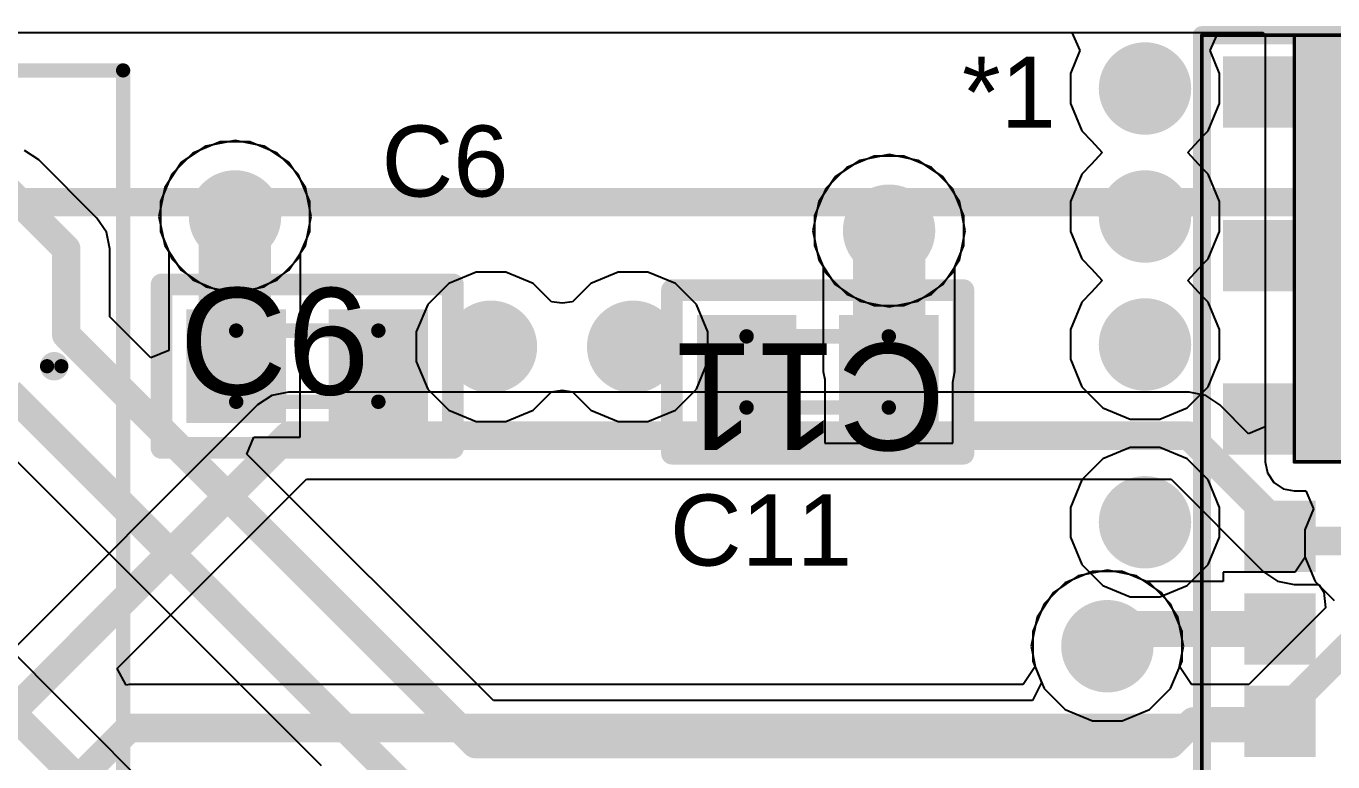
# Model space of a CAD drawing. Header units: inches. Extents: x 0.3 to 52.1, y -1.7 to 36.7.
# Drawn here: x 8.23 to 17.42, y 29.57 to 34.74 of the extents above; entities that cross this region are included whole.
import ezdxf

# ---------------------------------------------------------------- set-up
doc = ezdxf.new("R2010")
doc.units = ezdxf.units.IN
for name, color, linetype in [('Bottom Layer', 5, 'Continuous'), ('Internal1', 16, 'Continuous'), ('Internal2', 76, 'Continuous'), ('Keep-Out Layer', 6, 'Continuous'), ('Top Assembly', 216, 'Continuous'), ('Top Component Outline', 6, 'Continuous'), ('Top Layer', 1, 'Continuous'), ('Top Overlay', 2, 'Continuous'), ('Top Paste', 8, 'Continuous'), ('Top Solder', 216, 'Continuous'), ('Via Holes', 16, 'Continuous'), ('wyswietlacz', 56, 'Continuous')]:
    doc.layers.add(name, color=color, linetype=linetype)
doc.styles.add('Arial', font='', dxfattribs={"height": 0.2})
doc.styles.get('Arial').set_extended_font_data('Arial')

# ---------------------------------------------------------------- blocks, each defined once
blk = doc.blocks.new('0402_CAP_REFLOW_92')
at = {"layer": 'Top Layer'}
for points in [[(-0.75, 0.3), (-0.25, 0.3), (-0.25, -0.3), (-0.75, -0.3)], [(0.25, 0.3), (0.75, 0.3), (0.75, -0.3), (0.25, -0.3)]]:
    blk.add_hatch(color=1, dxfattribs=at).paths.add_polyline_path(points)
at = {"layer": 'Top Paste'}
for points in [[(-0.72, 0.27), (-0.28, 0.27), (-0.28, -0.27), (-0.72, -0.27)], [(0.28, 0.27), (0.72, 0.27), (0.72, -0.27), (0.28, -0.27)]]:
    blk.add_hatch(color=8, dxfattribs=at).paths.add_polyline_path(points)
at = {"layer": 'Top Solder'}
for points in [[(-0.85, 0.4), (-0.15, 0.4), (-0.15, -0.4), (-0.85, -0.4)], [(0.15, 0.4), (0.85, 0.4), (0.85, -0.4), (0.15, -0.4)]]:
    blk.add_hatch(color=216, dxfattribs=at).paths.add_polyline_path(points)
at = {"layer": 'Top Assembly'}
for points in [[(1.025, 0.575, 0.15, 0.15, 0), (-1.025, 0.575, 0.15, 0.15, 0)], [(-1.025, 0.575, 0.15, 0.15, 0), (-1.025, -0.575, 0.15, 0.15, 0)], [(1.025, 0.575, 0.15, 0.15, 0), (1.025, -0.575, 0.15, 0.15, 0)], [(1.025, -0.575, 0.15, 0.15, 0), (-1.025, -0.575, 0.15, 0.15, 0)]]:
    blk.add_lwpolyline(points, format="xyseb", dxfattribs=at)
for points in [[(-1.0625, 0.575, 0.075, 0.075, 1), (-0.9875, 0.575, 0.075, 0.075, 1)], [(-1.0625, 0.575, 0.075, 0.075, 1), (-0.9875, 0.575, 0.075, 0.075, 1)], [(0.9875, 0.575, 0.075, 0.075, 1), (1.0625, 0.575, 0.075, 0.075, 1)], [(0.9875, 0.575, 0.075, 0.075, 1), (1.0625, 0.575, 0.075, 0.075, 1)], [(-1.0625, -0.575, 0.075, 0.075, 1), (-0.9875, -0.575, 0.075, 0.075, 1)], [(-1.0625, -0.575, 0.075, 0.075, 1), (-0.9875, -0.575, 0.075, 0.075, 1)], [(0.9875, -0.575, 0.075, 0.075, 1), (1.0625, -0.575, 0.075, 0.075, 1)], [(0.9875, -0.575, 0.075, 0.075, 1), (1.0625, -0.575, 0.075, 0.075, 1)]]:
    blk.add_lwpolyline(points, format="xyseb", close=True, dxfattribs=at)
at = {"layer": 'Top Component Outline'}
for points in [[(-0.4998, 0.2502, 0.1016, 0.1016, 0), (-0.4998, -0.2499, 0.1016, 0.1016, 0)], [(0.5002, 0.2502, 0.1016, 0.1016, 0), (-0.4998, 0.2502, 0.1016, 0.1016, 0)], [(0.5002, 0.2502, 0.1016, 0.1016, 0), (0.5002, -0.2499, 0.1016, 0.1016, 0)], [(0.5002, -0.2499, 0.1016, 0.1016, 0), (-0.4998, -0.2499, 0.1016, 0.1016, 0)]]:
    blk.add_lwpolyline(points, format="xyseb", dxfattribs=at)
for points in [[(-0.5252, 0.2502, 0.0508, 0.0508, 1), (-0.4744, 0.2502, 0.0508, 0.0508, 1)], [(-0.5252, 0.2502, 0.0508, 0.0508, 1), (-0.4744, 0.2502, 0.0508, 0.0508, 1)], [(0.4748, 0.2502, 0.0508, 0.0508, 1), (0.5256, 0.2502, 0.0508, 0.0508, 1)], [(0.4748, 0.2502, 0.0508, 0.0508, 1), (0.5256, 0.2502, 0.0508, 0.0508, 1)], [(-0.5252, -0.2499, 0.0508, 0.0508, 1), (-0.4744, -0.2499, 0.0508, 0.0508, 1)], [(-0.5252, -0.2499, 0.0508, 0.0508, 1), (-0.4744, -0.2499, 0.0508, 0.0508, 1)], [(0.4748, -0.2499, 0.0508, 0.0508, 1), (0.5256, -0.2499, 0.0508, 0.0508, 1)], [(0.4748, -0.2499, 0.0508, 0.0508, 1), (0.5256, -0.2499, 0.0508, 0.0508, 1)]]:
    blk.add_lwpolyline(points, format="xyseb", close=True, dxfattribs=at)
at = {"layer": 'Top Overlay'}
for points in [[(1.025, 0.575, 0.1524, 0.1524, 0), (-1.025, 0.575, 0.1524, 0.1524, 0)], [(-1.025, 0.575, 0.1524, 0.1524, 0), (-1.025, -0.575, 0.1524, 0.1524, 0)], [(1.025, 0.575, 0.1524, 0.1524, 0), (1.025, -0.575, 0.1524, 0.1524, 0)], [(1.025, -0.575, 0.1524, 0.1524, 0), (-1.025, -0.575, 0.1524, 0.1524, 0)]]:
    blk.add_lwpolyline(points, format="xyseb", dxfattribs=at)
for points in [[(-1.0631, 0.575, 0.0762, 0.0762, 1), (-0.9869, 0.575, 0.0762, 0.0762, 1)], [(-1.0631, 0.575, 0.0762, 0.0762, 1), (-0.9869, 0.575, 0.0762, 0.0762, 1)], [(0.9869, 0.575, 0.0762, 0.0762, 1), (1.0631, 0.575, 0.0762, 0.0762, 1)], [(0.9869, 0.575, 0.0762, 0.0762, 1), (1.0631, 0.575, 0.0762, 0.0762, 1)], [(-1.0631, -0.575, 0.0762, 0.0762, 1), (-0.9869, -0.575, 0.0762, 0.0762, 1)], [(-1.0631, -0.575, 0.0762, 0.0762, 1), (-0.9869, -0.575, 0.0762, 0.0762, 1)], [(0.9869, -0.575, 0.0762, 0.0762, 1), (1.0631, -0.575, 0.0762, 0.0762, 1)], [(0.9869, -0.575, 0.0762, 0.0762, 1), (1.0631, -0.575, 0.0762, 0.0762, 1)]]:
    blk.add_lwpolyline(points, format="xyseb", close=True, dxfattribs=at)
at = {"layer": 'Top Assembly', "style": 'Arial'}
blk.add_text('C11', height=0.75, dxfattribs=at).set_placement((-0.9, -0.2))
blk = doc.blocks.new('2002111100010T1LF_114')
at = {"layer": 'Top Assembly'}
for points in [[(-1.635, 3.35, 0.1, 0.1, 0), (-1.635, -2.08, 0.1, 0.1, 0)], [(6.715, -2.08, 0.1, 0.1, 0), (-1.635, -2.08, 0.1, 0.1, 0)]]:
    blk.add_lwpolyline(points, format="xyseb", dxfattribs=at)
blk.add_lwpolyline([(-1.66, -2.08, 0.05, 0.05, 1), (-1.61, -2.08, 0.05, 0.05, 1)], format="xyseb", close=True, dxfattribs=at)
blk.add_lwpolyline([(-1.66, -2.08, 0.05, 0.05, 1), (-1.61, -2.08, 0.05, 0.05, 1)], format="xyseb", close=True, dxfattribs=at)
at = {"layer": 'Top Overlay'}
for points in [[(-1.2, 0, 0.1, 0.1, -1), (-1.1, 0, 0.1, 0.1, 0)], [(-1.1, 0, 0.1, 0.1, -1), (-1.2, 0, 0.1, 0.1, 0)]]:
    blk.add_lwpolyline(points, format="xyseb", dxfattribs=at)
for points in [[(-1.225, 0, 0.05, 0.05, 1), (-1.175, 0, 0.05, 0.05, 1)], [(-1.225, 0, 0.05, 0.05, 1), (-1.175, 0, 0.05, 0.05, 1)], [(-1.125, 0, 0.05, 0.05, 1), (-1.075, 0, 0.05, 0.05, 1)], [(-1.125, 0, 0.05, 0.05, 1), (-1.075, 0, 0.05, 0.05, 1)]]:
    blk.add_lwpolyline(points, format="xyseb", close=True, dxfattribs=at)
blk = doc.blocks.new('0402_CAP_REFLOW_126')
at = {"layer": 'Top Layer'}
for points in [[(-0.75, 0.3), (-0.25, 0.3), (-0.25, -0.3), (-0.75, -0.3)], [(0.25, 0.3), (0.75, 0.3), (0.75, -0.3), (0.25, -0.3)]]:
    blk.add_hatch(color=1, dxfattribs=at).paths.add_polyline_path(points)
at = {"layer": 'Top Paste'}
for points in [[(-0.72, 0.27), (-0.28, 0.27), (-0.28, -0.27), (-0.72, -0.27)], [(0.28, 0.27), (0.72, 0.27), (0.72, -0.27), (0.28, -0.27)]]:
    blk.add_hatch(color=8, dxfattribs=at).paths.add_polyline_path(points)
at = {"layer": 'Top Solder'}
for points in [[(-0.85, 0.4), (-0.15, 0.4), (-0.15, -0.4), (-0.85, -0.4)], [(0.15, 0.4), (0.85, 0.4), (0.85, -0.4), (0.15, -0.4)]]:
    blk.add_hatch(color=216, dxfattribs=at).paths.add_polyline_path(points)
at = {"layer": 'Top Assembly'}
for points in [[(-1.025, 0.575, 0.15, 0.15, 0), (1.025, 0.575, 0.15, 0.15, 0)], [(-1.025, -0.575, 0.15, 0.15, 0), (-1.025, 0.575, 0.15, 0.15, 0)], [(1.025, -0.575, 0.15, 0.15, 0), (1.025, 0.575, 0.15, 0.15, 0)], [(-1.025, -0.575, 0.15, 0.15, 0), (1.025, -0.575, 0.15, 0.15, 0)]]:
    blk.add_lwpolyline(points, format="xyseb", dxfattribs=at)
for points in [[(-1.0625, 0.575, 0.075, 0.075, 1), (-0.9875, 0.575, 0.075, 0.075, 1)], [(-1.0625, 0.575, 0.075, 0.075, 1), (-0.9875, 0.575, 0.075, 0.075, 1)], [(0.9875, 0.575, 0.075, 0.075, 1), (1.0625, 0.575, 0.075, 0.075, 1)], [(0.9875, 0.575, 0.075, 0.075, 1), (1.0625, 0.575, 0.075, 0.075, 1)], [(-1.0625, -0.575, 0.075, 0.075, 1), (-0.9875, -0.575, 0.075, 0.075, 1)], [(-1.0625, -0.575, 0.075, 0.075, 1), (-0.9875, -0.575, 0.075, 0.075, 1)], [(0.9875, -0.575, 0.075, 0.075, 1), (1.0625, -0.575, 0.075, 0.075, 1)], [(0.9875, -0.575, 0.075, 0.075, 1), (1.0625, -0.575, 0.075, 0.075, 1)]]:
    blk.add_lwpolyline(points, format="xyseb", close=True, dxfattribs=at)
at = {"layer": 'Top Component Outline'}
for points in [[(-0.4998, -0.2499, 0.1016, 0.1016, 0), (-0.4998, 0.2502, 0.1016, 0.1016, 0)], [(-0.4998, 0.2502, 0.1016, 0.1016, 0), (0.5002, 0.2502, 0.1016, 0.1016, 0)], [(0.5002, -0.2499, 0.1016, 0.1016, 0), (0.5002, 0.2502, 0.1016, 0.1016, 0)], [(-0.4998, -0.2499, 0.1016, 0.1016, 0), (0.5002, -0.2499, 0.1016, 0.1016, 0)]]:
    blk.add_lwpolyline(points, format="xyseb", dxfattribs=at)
for points in [[(-0.5252, 0.2502, 0.0508, 0.0508, 1), (-0.4744, 0.2502, 0.0508, 0.0508, 1)], [(-0.5252, 0.2502, 0.0508, 0.0508, 1), (-0.4744, 0.2502, 0.0508, 0.0508, 1)], [(0.4748, 0.2502, 0.0508, 0.0508, 1), (0.5256, 0.2502, 0.0508, 0.0508, 1)], [(0.4748, 0.2502, 0.0508, 0.0508, 1), (0.5256, 0.2502, 0.0508, 0.0508, 1)], [(-0.5252, -0.2499, 0.0508, 0.0508, 1), (-0.4744, -0.2499, 0.0508, 0.0508, 1)], [(-0.5252, -0.2499, 0.0508, 0.0508, 1), (-0.4744, -0.2499, 0.0508, 0.0508, 1)], [(0.4748, -0.2499, 0.0508, 0.0508, 1), (0.5256, -0.2499, 0.0508, 0.0508, 1)], [(0.4748, -0.2499, 0.0508, 0.0508, 1), (0.5256, -0.2499, 0.0508, 0.0508, 1)]]:
    blk.add_lwpolyline(points, format="xyseb", close=True, dxfattribs=at)
at = {"layer": 'Top Overlay'}
for points in [[(-1.025, 0.575, 0.1524, 0.1524, 0), (1.025, 0.575, 0.1524, 0.1524, 0)], [(-1.025, -0.575, 0.1524, 0.1524, 0), (-1.025, 0.575, 0.1524, 0.1524, 0)], [(1.025, -0.575, 0.1524, 0.1524, 0), (1.025, 0.575, 0.1524, 0.1524, 0)], [(-1.025, -0.575, 0.1524, 0.1524, 0), (1.025, -0.575, 0.1524, 0.1524, 0)]]:
    blk.add_lwpolyline(points, format="xyseb", dxfattribs=at)
for points in [[(-1.0631, 0.575, 0.0762, 0.0762, 1), (-0.9869, 0.575, 0.0762, 0.0762, 1)], [(-1.0631, 0.575, 0.0762, 0.0762, 1), (-0.9869, 0.575, 0.0762, 0.0762, 1)], [(0.9869, 0.575, 0.0762, 0.0762, 1), (1.0631, 0.575, 0.0762, 0.0762, 1)], [(0.9869, 0.575, 0.0762, 0.0762, 1), (1.0631, 0.575, 0.0762, 0.0762, 1)], [(-1.0631, -0.575, 0.0762, 0.0762, 1), (-0.9869, -0.575, 0.0762, 0.0762, 1)], [(-1.0631, -0.575, 0.0762, 0.0762, 1), (-0.9869, -0.575, 0.0762, 0.0762, 1)], [(0.9869, -0.575, 0.0762, 0.0762, 1), (1.0631, -0.575, 0.0762, 0.0762, 1)], [(0.9869, -0.575, 0.0762, 0.0762, 1), (1.0631, -0.575, 0.0762, 0.0762, 1)]]:
    blk.add_lwpolyline(points, format="xyseb", close=True, dxfattribs=at)
at = {"layer": 'Top Assembly', "style": 'Arial'}
blk.add_text('C6', height=0.75, rotation=360, dxfattribs=at).set_placement((-0.9, -0.2))
blk = doc.blocks.new('BL635U_150')
at = {"layer": 'Keep-Out Layer'}
blk.add_hatch(color=6, dxfattribs=at).paths.add_polyline_path([(2.507, -2.5), (5.5075, -2.5), (5.5075, 2.5), (2.507, 2.5)])
at = {"layer": 'Top Layer'}
for points in [[(3.0075, 2.55), (2.6075, 2.55), (2.6075, 2.95), (3.0075, 2.95)], [(4.1575, 2.55), (3.7575, 2.55), (3.7575, 2.95), (4.1575, 2.95)], [(5.3075, 2.55), (4.9075, 2.55), (4.9075, 2.95), (5.3075, 2.95)], [(0.4825, 2.8), (0.8825, 2.8), (0.8825, 2.4), (0.4825, 2.4)], [(1.1325, 2.8), (1.5325, 2.8), (1.5325, 2.4), (1.1325, 2.4)], [(1.7825, 2.8), (2.1825, 2.8), (2.1825, 2.4), (1.7825, 2.4)]]:
    blk.add_hatch(color=1, dxfattribs=at).paths.add_polyline_path(points)
at = {"layer": 'Top Paste'}
for points in [[(3.0075, 2.55), (2.6075, 2.55), (2.6075, 2.95), (3.0075, 2.95)], [(4.1575, 2.55), (3.7575, 2.55), (3.7575, 2.95), (4.1575, 2.95)], [(5.3075, 2.55), (4.9075, 2.55), (4.9075, 2.95), (5.3075, 2.95)], [(0.4825, 2.8), (0.8825, 2.8), (0.8825, 2.4), (0.4825, 2.4)], [(1.1325, 2.8), (1.5325, 2.8), (1.5325, 2.4), (1.1325, 2.4)], [(1.7825, 2.8), (2.1825, 2.8), (2.1825, 2.4), (1.7825, 2.4)]]:
    blk.add_hatch(color=8, dxfattribs=at).paths.add_polyline_path(points)
at = {"layer": 'Top Solder'}
for points in [[(3.0583, 2.4992), (2.5567, 2.4992), (2.5567, 3.0008), (3.0583, 3.0008)], [(4.2083, 2.4992), (3.7067, 2.4992), (3.7067, 3.0008), (4.2083, 3.0008)], [(5.3583, 2.4992), (4.8567, 2.4992), (4.8567, 3.0008), (5.3583, 3.0008)], [(0.4317, 2.8508), (0.9333, 2.8508), (0.9333, 2.3492), (0.4317, 2.3492)], [(1.0817, 2.8508), (1.5833, 2.8508), (1.5833, 2.3492), (1.0817, 2.3492)], [(1.7317, 2.8508), (2.2333, 2.8508), (2.2333, 2.3492), (1.7317, 2.3492)]]:
    blk.add_hatch(color=216, dxfattribs=at).paths.add_polyline_path(points)
at = {"layer": 'Top Assembly'}
for points in [[(5.5075, 3.15, 0.025, 0.025, 0), (-3.0925, 3.15, 0.025, 0.025, 0)], [(5.5075, 3.15, 0.025, 0.025, 0), (5.5075, -3.15, 0.025, 0.025, 0)]]:
    blk.add_lwpolyline(points, format="xyseb", dxfattribs=at)
blk.add_lwpolyline([(5.5013, 3.15, 0.0125, 0.0125, 1), (5.5138, 3.15, 0.0125, 0.0125, 1)], format="xyseb", close=True, dxfattribs=at)
blk.add_lwpolyline([(5.5013, 3.15, 0.0125, 0.0125, 1), (5.5138, 3.15, 0.0125, 0.0125, 1)], format="xyseb", close=True, dxfattribs=at)
at = {"layer": 'Top Component Outline'}
for points in [[(2.507, 2.5, 0.025, 0.025, 0), (2.507, -2.5, 0.025, 0.025, 0)], [(2.507, 2.5, 0.025, 0.025, 0), (5.507, 2.5, 0.025, 0.025, 0)], [(5.5075, 2.5, 0.025, 0.025, 0), (5.5075, -2.5, 0.025, 0.025, 0)]]:
    blk.add_lwpolyline(points, format="xyseb", dxfattribs=at)
for points in [[(2.5008, 2.5, 0.0125, 0.0125, 1), (2.5133, 2.5, 0.0125, 0.0125, 1)], [(2.5008, 2.5, 0.0125, 0.0125, 1), (2.5133, 2.5, 0.0125, 0.0125, 1)], [(5.5008, 2.5, 0.0125, 0.0125, 1), (5.5133, 2.5, 0.0125, 0.0125, 1)], [(5.5013, 2.5, 0.0125, 0.0125, 1), (5.5138, 2.5, 0.0125, 0.0125, 1)]]:
    blk.add_lwpolyline(points, format="xyseb", close=True, dxfattribs=at)
at = {"layer": 'Top Overlay'}
for points in [[(-3.0925, 3.15, 0.127, 0.127, 0), (5.5075, 3.15, 0.127, 0.127, 0)], [(5.5075, 3.15, 0.127, 0.127, 0), (5.5075, -3.15, 0.127, 0.127, 0)]]:
    blk.add_lwpolyline(points, format="xyseb", dxfattribs=at)
blk.add_lwpolyline([(5.4758, 3.15, 0.0635, 0.0635, 1), (5.5393, 3.15, 0.0635, 0.0635, 1)], format="xyseb", close=True, dxfattribs=at)
blk.add_lwpolyline([(5.4758, 3.15, 0.0635, 0.0635, 1), (5.5393, 3.15, 0.0635, 0.0635, 1)], format="xyseb", close=True, dxfattribs=at)

msp = doc.modelspace()

# ---------------------------------------------------------------- hatches: boundary and pattern name
at = {"layer": 'Bottom Layer'}
h = msp.add_hatch(color=5, dxfattribs=at)
edge = h.paths.add_edge_path()
edge.add_arc((16.1, 34.3), 0.325, 0, 360)
h = msp.add_hatch(color=5, dxfattribs=at)
edge = h.paths.add_edge_path()
edge.add_arc((9.7, 33.4), 0.325, 0, 360)
h = msp.add_hatch(color=5, dxfattribs=at)
edge = h.paths.add_edge_path()
edge.add_arc((16.1, 33.4), 0.325, 0, 360)
h = msp.add_hatch(color=5, dxfattribs=at)
edge = h.paths.add_edge_path()
edge.add_arc((14.3, 33.3), 0.325, 0, 360)
h = msp.add_hatch(color=5, dxfattribs=at)
edge = h.paths.add_edge_path()
edge.add_arc((16.1, 32.5), 0.325, 0, 360)
h = msp.add_hatch(color=5, dxfattribs=at)
edge = h.paths.add_edge_path()
edge.add_arc((11.5, 32.4839), 0.325, 0, 360)
h = msp.add_hatch(color=5, dxfattribs=at)
edge = h.paths.add_edge_path()
edge.add_arc((12.5, 32.4839), 0.325, 0, 360)
h = msp.add_hatch(color=5, dxfattribs=at)
edge = h.paths.add_edge_path()
edge.add_arc((16.1, 31.25), 0.325, 0, 360)
h = msp.add_hatch(color=5, dxfattribs=at)
edge = h.paths.add_edge_path()
edge.add_arc((15.8353, 30.3784), 0.325, 0, 360)
at = {"layer": 'Internal1'}
h = msp.add_hatch(color=16, dxfattribs=at)
edge = h.paths.add_edge_path()
edge.add_arc((16.1, 34.3), 0.325, 0, 360)
h = msp.add_hatch(color=16, dxfattribs=at)
edge = h.paths.add_edge_path()
edge.add_arc((9.7, 33.4), 0.325, 0, 360)
h = msp.add_hatch(color=16, dxfattribs=at)
edge = h.paths.add_edge_path()
edge.add_arc((16.1, 33.4), 0.325, 0, 360)
h = msp.add_hatch(color=16, dxfattribs=at)
edge = h.paths.add_edge_path()
edge.add_arc((14.3, 33.3), 0.325, 0, 360)
h = msp.add_hatch(color=16, dxfattribs=at)
edge = h.paths.add_edge_path()
edge.add_arc((16.1, 32.5), 0.325, 0, 360)
h = msp.add_hatch(color=16, dxfattribs=at)
edge = h.paths.add_edge_path()
edge.add_arc((11.5, 32.4839), 0.325, 0, 360)
h = msp.add_hatch(color=16, dxfattribs=at)
edge = h.paths.add_edge_path()
edge.add_arc((12.5, 32.4839), 0.325, 0, 360)
h = msp.add_hatch(color=16, dxfattribs=at)
edge = h.paths.add_edge_path()
edge.add_arc((16.1, 31.25), 0.325, 0, 360)
h = msp.add_hatch(color=16, dxfattribs=at)
edge = h.paths.add_edge_path()
edge.add_arc((15.8353, 30.3784), 0.325, 0, 360)
at = {"layer": 'Internal2'}
h = msp.add_hatch(color=76, dxfattribs=at)
edge = h.paths.add_edge_path()
edge.add_arc((16.1, 34.3), 0.325, 0, 360)
h = msp.add_hatch(color=76, dxfattribs=at)
edge = h.paths.add_edge_path()
edge.add_arc((9.7, 33.4), 0.325, 0, 360)
h = msp.add_hatch(color=76, dxfattribs=at)
edge = h.paths.add_edge_path()
edge.add_arc((16.1, 33.4), 0.325, 0, 360)
h = msp.add_hatch(color=76, dxfattribs=at)
edge = h.paths.add_edge_path()
edge.add_arc((14.3, 33.3), 0.325, 0, 360)
h = msp.add_hatch(color=76, dxfattribs=at)
edge = h.paths.add_edge_path()
edge.add_arc((16.1, 32.5), 0.325, 0, 360)
h = msp.add_hatch(color=76, dxfattribs=at)
edge = h.paths.add_edge_path()
edge.add_arc((11.5, 32.4839), 0.325, 0, 360)
h = msp.add_hatch(color=76, dxfattribs=at)
edge = h.paths.add_edge_path()
edge.add_arc((12.5, 32.4839), 0.325, 0, 360)
h = msp.add_hatch(color=76, dxfattribs=at)
edge = h.paths.add_edge_path()
edge.add_arc((16.1, 31.25), 0.325, 0, 360)
h = msp.add_hatch(color=76, dxfattribs=at)
edge = h.paths.add_edge_path()
edge.add_arc((15.8353, 30.3784), 0.325, 0, 360)
at = {"layer": 'Top Layer'}
h = msp.add_hatch(color=1, dxfattribs=at)
edge = h.paths.add_edge_path()
edge.add_arc((16.1, 34.3), 0.325, 0, 360)
h = msp.add_hatch(color=1, dxfattribs=at)
edge = h.paths.add_edge_path()
edge.add_arc((9.7, 33.4), 0.325, 0, 360)
h = msp.add_hatch(color=1, dxfattribs=at)
edge = h.paths.add_edge_path()
edge.add_arc((16.1, 33.4), 0.325, 0, 360)
h = msp.add_hatch(color=1, dxfattribs=at)
edge = h.paths.add_edge_path()
edge.add_arc((14.3, 33.3), 0.325, 0, 360)
h = msp.add_hatch(color=1, dxfattribs=at)
edge = h.paths.add_edge_path()
edge.add_arc((16.1, 32.5), 0.325, 0, 360)
h = msp.add_hatch(color=1, dxfattribs=at)
edge = h.paths.add_edge_path()
edge.add_arc((11.5, 32.4839), 0.325, 0, 360)
h = msp.add_hatch(color=1, dxfattribs=at)
edge = h.paths.add_edge_path()
edge.add_arc((12.5, 32.4839), 0.325, 0, 360)
h = msp.add_hatch(color=1, dxfattribs=at)
edge = h.paths.add_edge_path()
edge.add_arc((16.1, 31.25), 0.325, 0, 360)
h = msp.add_hatch(color=1, dxfattribs=at)
edge = h.paths.add_edge_path()
edge.add_arc((15.8353, 30.3784), 0.325, 0, 360)
at = {"layer": 'Via Holes'}
h = msp.add_hatch(color=7, dxfattribs=at)
edge = h.paths.add_edge_path()
edge.add_arc((16.1, 34.3), 0.175, 0, 360)
h = msp.add_hatch(color=7, dxfattribs=at)
edge = h.paths.add_edge_path()
edge.add_arc((9.7, 33.4), 0.175, 0, 360)
h = msp.add_hatch(color=7, dxfattribs=at)
edge = h.paths.add_edge_path()
edge.add_arc((16.1, 33.4), 0.175, 0, 360)
h = msp.add_hatch(color=7, dxfattribs=at)
edge = h.paths.add_edge_path()
edge.add_arc((14.3, 33.3), 0.175, 0, 360)
h = msp.add_hatch(color=7, dxfattribs=at)
edge = h.paths.add_edge_path()
edge.add_arc((11.5, 32.4839), 0.175, 0, 360)
h = msp.add_hatch(color=7, dxfattribs=at)
edge = h.paths.add_edge_path()
edge.add_arc((12.5, 32.4839), 0.175, 0, 360)
h = msp.add_hatch(color=7, dxfattribs=at)
edge = h.paths.add_edge_path()
edge.add_arc((16.1, 32.5), 0.175, 0, 360)
h = msp.add_hatch(color=7, dxfattribs=at)
edge = h.paths.add_edge_path()
edge.add_arc((16.1, 31.25), 0.175, 0, 360)
h = msp.add_hatch(color=7, dxfattribs=at)
edge = h.paths.add_edge_path()
edge.add_arc((15.8353, 30.3784), 0.175, 0, 360)

# ---------------------------------------------------------------- linework, layer by layer
at = {"layer": 'Bottom Layer'}
for p, q in [((0.3059, 34.6941), (16.9304, 34.6941)), ((16.9304, 34.6941), (16.9461, 34.675)), ((16.9461, 34.675), (16.9461, 31.921)), ((9.7, 33.9353), (9.4952, 33.8945)), ((9.9048, 33.8945), (9.7, 33.9353)), ((9.4952, 33.8945), (9.3215, 33.7785)), ((10.0785, 33.7785), (9.9048, 33.8945)), ((14.3, 33.8353), (14.0952, 33.7945)), ((14.5048, 33.7945), (14.3, 33.8353)), ((9.3215, 33.7785), (9.2055, 33.6048)), ((10.1945, 33.6048), (10.0785, 33.7785)), ((14.0952, 33.7945), (13.9215, 33.6785)), ((14.6785, 33.6785), (14.5048, 33.7945)), ((13.9215, 33.6785), (13.8055, 33.5048)), ((14.7945, 33.5048), (14.6785, 33.6785)), ((9.2055, 33.6048), (9.1647, 33.4)), ((10.2353, 33.4), (10.1945, 33.6048)), ((13.8055, 33.5048), (13.7647, 33.3)), ((14.8353, 33.3), (14.7945, 33.5048)), ((9.1647, 33.4), (9.2055, 33.1952)), ((10.1945, 33.1952), (10.2353, 33.4)), ((13.7647, 33.3), (13.8055, 33.0952)), ((14.7945, 33.0952), (14.8353, 33.3)), ((9.2055, 33.1952), (9.3215, 33.0215)), ((10.0785, 33.0215), (10.1945, 33.1952)), ((13.8055, 33.0952), (13.9215, 32.9215)), ((14.6785, 32.9215), (14.7945, 33.0952)), ((9.3215, 33.0215), (9.4952, 32.9055)), ((9.9048, 32.9055), (10.0785, 33.0215)), ((9.4952, 32.9055), (9.7, 32.8647)), ((9.7, 32.8647), (9.9048, 32.9055)), ((13.9215, 32.9215), (14.0952, 32.8055)), ((14.5048, 32.8055), (14.6785, 32.9215)), ((14.0952, 32.8055), (14.3, 32.7647)), ((14.3, 32.7647), (14.5048, 32.8055)), ((9.8591, 32.0752), (7.8937, 30.1099)), ((9.9583, 32.1415), (9.8591, 32.0752)), ((9.8591, 32.0752), (9.8591, 32.0752)), ((10.0754, 32.1648), (9.9583, 32.1415)), ((16.4096, 32.1648), (10.0754, 32.1648)), ((16.5267, 32.1415), (16.4096, 32.1648)), ((16.4096, 32.1648), (16.4096, 32.1648)), ((16.6259, 32.0752), (16.5267, 32.1415)), ((16.8287, 31.8724), (16.6259, 32.0752)), ((16.9461, 31.921), (16.8287, 31.8724)), ((8.8708, 30.2217), (10.2021, 31.553)), ((10.2021, 31.553), (16.2829, 31.553)), ((16.2829, 31.553), (16.9337, 30.9022)), ((15.8353, 30.9137), (15.6305, 30.8729)), ((16.0402, 30.8729), (15.8353, 30.9137)), ((16.9337, 30.9022), (17.033, 30.8359)), ((15.6305, 30.8729), (15.4568, 30.7569)), ((16.2138, 30.7569), (16.0402, 30.8729)), ((17.033, 30.8359), (17.15, 30.8127)), ((17.15, 30.8127), (17.15, 30.8127)), ((17.15, 30.8127), (17.3218, 30.8127)), ((17.3218, 30.8127), (17.3575, 30.7592)), ((15.4568, 30.7569), (15.3408, 30.5833)), ((16.3298, 30.5833), (16.2138, 30.7569)), ((17.3575, 30.7592), (17.3685, 30.6485)), ((17.3685, 30.6485), (16.8292, 30.1093)), ((15.3408, 30.5833), (15.3, 30.3784)), ((16.3706, 30.3784), (16.3298, 30.5833)), ((15.3, 30.3784), (15.3283, 30.2363)), ((16.3423, 30.2363), (16.3706, 30.3784)), ((8.9333, 30.1047), (8.8708, 30.2217)), ((15.3283, 30.2363), (15.2426, 30.1093)), ((16.428, 30.1093), (16.3423, 30.2363)), ((8.9564, 30.1093), (8.9333, 30.1047)), ((15.2426, 30.1093), (8.9564, 30.1093)), ((16.8292, 30.1093), (16.428, 30.1093))]:
    msp.add_line(p, q, dxfattribs=at)
for points in [[(8.0204, 29.804, 0.2, 0.2, 0), (10.0754, 31.8589, 0.2, 0.2, 0)], [(10.0754, 31.8589, 0.2, 0.2, 0), (16.4096, 31.8589, 0.2, 0.2, 0)], [(16.4096, 31.8589, 0.2, 0.2, 0), (17.15, 31.1185, 0.2, 0.2, 0)], [(17.15, 31.1185, 0.2, 0.2, 0), (17.6831, 31.1185, 0.2, 0.2, 0)], [(16.9559, 29.8034, 0.2, 0.2, 0), (17.719, 30.5664, 0.2, 0.2, 0)], [(8.078, 28.925, 0.2, 0.2, 0), (8.9564, 29.8034, 0.2, 0.2, 0)], [(8.9564, 29.8034, 0.2, 0.2, 0), (16.9559, 29.8034, 0.2, 0.2, 0)]]:
    msp.add_lwpolyline(points, format="xyseb", dxfattribs=at)
for points in [[(10.0254, 31.8589, 0.1, 0.1, 1), (10.1254, 31.8589, 0.1, 0.1, 1)], [(10.0254, 31.8589, 0.1, 0.1, 1), (10.1254, 31.8589, 0.1, 0.1, 1)], [(16.3596, 31.8589, 0.1, 0.1, 1), (16.4596, 31.8589, 0.1, 0.1, 1)], [(16.3596, 31.8589, 0.1, 0.1, 1), (16.4596, 31.8589, 0.1, 0.1, 1)], [(17.1, 31.1185, 0.1, 0.1, 1), (17.2, 31.1185, 0.1, 0.1, 1)], [(17.1, 31.1185, 0.1, 0.1, 1), (17.2, 31.1185, 0.1, 0.1, 1)], [(8.9064, 29.8034, 0.1, 0.1, 1), (9.0064, 29.8034, 0.1, 0.1, 1)], [(8.9064, 29.8034, 0.1, 0.1, 1), (9.0064, 29.8034, 0.1, 0.1, 1)], [(16.9059, 29.8034, 0.1, 0.1, 1), (17.0059, 29.8034, 0.1, 0.1, 1)], [(16.9059, 29.8034, 0.1, 0.1, 1), (17.0059, 29.8034, 0.1, 0.1, 1)]]:
    msp.add_lwpolyline(points, format="xyseb", close=True, dxfattribs=at)
at = {"layer": 'Internal1'}
for p, q in [((0.3059, 34.6941), (16.9304, 34.6941)), ((16.9304, 34.6941), (16.9461, 34.675)), ((16.9461, 34.675), (16.9461, 31.6745)), ((9.5956, 33.925), (9.4026, 33.8451)), ((9.8044, 33.925), (9.5956, 33.925)), ((9.9974, 33.8451), (9.8044, 33.925)), ((9.4026, 33.8451), (9.2549, 33.6974)), ((10.1451, 33.6974), (9.9974, 33.8451)), ((14.1956, 33.825), (14.0026, 33.7451)), ((14.4044, 33.825), (14.1956, 33.825)), ((14.5974, 33.7451), (14.4044, 33.825)), ((14.0026, 33.7451), (13.8549, 33.5974)), ((14.7451, 33.5974), (14.5974, 33.7451)), ((9.2549, 33.6974), (9.175, 33.5044)), ((10.225, 33.5044), (10.1451, 33.6974)), ((13.8549, 33.5974), (13.775, 33.4044)), ((14.825, 33.4044), (14.7451, 33.5974)), ((9.175, 33.5044), (9.175, 33.2956)), ((10.225, 33.2956), (10.225, 33.5044)), ((13.775, 33.4044), (13.775, 33.1956)), ((14.825, 33.1956), (14.825, 33.4044)), ((9.175, 33.2956), (9.2549, 33.1026)), ((10.1451, 33.1026), (10.225, 33.2956)), ((13.775, 33.1956), (13.8549, 33.0026)), ((14.7451, 33.0026), (14.825, 33.1956)), ((9.2549, 33.1026), (9.4026, 32.9549)), ((9.9974, 32.9549), (10.1451, 33.1026)), ((13.8549, 33.0026), (14.0026, 32.8549)), ((14.5974, 32.8549), (14.7451, 33.0026)), ((9.4026, 32.9549), (9.5956, 32.875)), ((9.8044, 32.875), (9.9974, 32.9549)), ((9.5956, 32.875), (9.8044, 32.875)), ((14.0026, 32.8549), (14.1956, 32.775)), ((14.4044, 32.775), (14.5974, 32.8549)), ((14.1956, 32.775), (14.4044, 32.775)), ((16.9461, 31.6745), (16.9616, 31.5964)), ((16.9616, 31.5964), (17.0058, 31.5303)), ((17.0058, 31.5303), (17.072, 31.4861)), ((17.072, 31.4861), (17.15, 31.4706)), ((17.15, 31.4706), (17.2312, 31.4706)), ((17.2312, 31.4706), (17.2861, 31.3436)), ((17.2861, 31.3436), (17.225, 31.1962)), ((17.225, 31.1962), (17.225, 31.0072)), ((17.225, 31.0072), (17.2973, 30.8326)), ((15.7309, 30.9034), (15.5379, 30.8235)), ((15.9397, 30.9034), (15.7309, 30.9034)), ((16.1327, 30.8235), (15.9397, 30.9034)), ((15.5379, 30.8235), (15.3902, 30.6758)), ((16.2804, 30.6758), (16.1327, 30.8235)), ((17.2973, 30.8326), (17.4309, 30.699)), ((15.3902, 30.6758), (15.3103, 30.4828)), ((16.3603, 30.4828), (16.2804, 30.6758)), ((15.3103, 30.4828), (15.3103, 30.274)), ((16.3603, 30.274), (16.3603, 30.4828)), ((15.3103, 30.274), (15.3902, 30.081)), ((16.2804, 30.081), (16.3603, 30.274)), ((15.3902, 30.081), (15.5379, 29.9333)), ((16.1327, 29.9333), (16.2804, 30.081)), ((15.5379, 29.9333), (15.7309, 29.8534)), ((15.9397, 29.8534), (16.1327, 29.9333)), ((15.7309, 29.8534), (15.9397, 29.8534))]:
    msp.add_line(p, q, dxfattribs=at)
at = {"layer": 'Internal2'}
for p, q in [((0.3059, 34.6941), (15.5857, 34.6941)), ((15.5857, 34.6941), (15.6424, 34.5671)), ((16.5576, 34.5671), (16.6143, 34.6941)), ((16.6143, 34.6941), (16.9304, 34.6941)), ((16.9304, 34.6941), (16.9461, 34.675)), ((16.9461, 34.675), (16.9461, 31.6745)), ((15.6424, 34.5671), (15.575, 34.4044)), ((16.625, 34.4044), (16.5576, 34.5671)), ((15.575, 34.4044), (15.575, 34.1956)), ((16.625, 34.1956), (16.625, 34.4044)), ((15.575, 34.1956), (15.6549, 34.0026)), ((16.5451, 34.0026), (16.625, 34.1956)), ((15.6549, 34.0026), (15.7246, 33.933)), ((15.7246, 33.933), (15.7982, 33.85)), ((16.4018, 33.85), (16.4754, 33.933)), ((16.4754, 33.933), (16.5451, 34.0026)), ((15.7982, 33.85), (15.7246, 33.767)), ((16.4754, 33.767), (16.4018, 33.85)), ((15.7246, 33.767), (15.6549, 33.6974)), ((16.5451, 33.6974), (16.4754, 33.767)), ((15.6549, 33.6974), (15.575, 33.5044)), ((16.625, 33.5044), (16.5451, 33.6974)), ((15.575, 33.5044), (15.575, 33.2956)), ((16.625, 33.2956), (16.625, 33.5044)), ((15.575, 33.2956), (15.6549, 33.1026)), ((16.5451, 33.1026), (16.625, 33.2956)), ((15.6549, 33.1026), (15.7246, 33.033)), ((16.4754, 33.033), (16.5451, 33.1026)), ((11.3956, 33.0089), (11.2026, 32.929)), ((11.6044, 33.0089), (11.3956, 33.0089)), ((11.7974, 32.929), (11.6044, 33.0089)), ((12.3956, 33.0089), (12.2026, 32.929)), ((12.6044, 33.0089), (12.3956, 33.0089)), ((12.7974, 32.929), (12.6044, 33.0089)), ((15.7246, 33.033), (15.7982, 32.95)), ((16.4018, 32.95), (16.4754, 33.033)), ((11.2026, 32.929), (11.0549, 32.7813)), ((11.9255, 32.8008), (11.7974, 32.929)), ((12.2026, 32.929), (12.0745, 32.8008)), ((12.9451, 32.7813), (12.7974, 32.929)), ((15.7982, 32.95), (15.7246, 32.867)), ((16.4754, 32.867), (16.4018, 32.95)), ((15.7246, 32.867), (15.6549, 32.7974)), ((16.5451, 32.7974), (16.4754, 32.867)), ((11.0549, 32.7813), (10.975, 32.5884)), ((12, 32.7896), (11.9255, 32.8008)), ((12.0745, 32.8008), (12, 32.7896)), ((13.025, 32.5884), (12.9451, 32.7813)), ((15.6549, 32.7974), (15.575, 32.6044)), ((16.625, 32.6044), (16.5451, 32.7974)), ((10.975, 32.5884), (10.975, 32.3795)), ((13.025, 32.3795), (13.025, 32.5884)), ((15.575, 32.6044), (15.575, 32.3956)), ((16.625, 32.3956), (16.625, 32.6044)), ((10.975, 32.3795), (11.0549, 32.1865)), ((12.9451, 32.1865), (13.025, 32.3795)), ((15.575, 32.3956), (15.6549, 32.2026)), ((16.5451, 32.2026), (16.625, 32.3956)), ((11.0549, 32.1865), (11.2026, 32.0388)), ((11.9255, 32.167), (12, 32.1782)), ((12, 32.1782), (12.0745, 32.167)), ((12.7974, 32.0388), (12.9451, 32.1865)), ((15.6549, 32.2026), (15.8026, 32.0549)), ((16.3974, 32.0549), (16.5451, 32.2026)), ((11.7974, 32.0388), (11.9255, 32.167)), ((12.0745, 32.167), (12.2026, 32.0388)), ((11.2026, 32.0388), (11.3956, 31.9589)), ((11.6044, 31.9589), (11.7974, 32.0388)), ((12.2026, 32.0388), (12.3956, 31.9589)), ((12.6044, 31.9589), (12.7974, 32.0388)), ((15.8026, 32.0549), (15.9956, 31.975)), ((16.2044, 31.975), (16.3974, 32.0549)), ((11.3956, 31.9589), (11.6044, 31.9589)), ((12.3956, 31.9589), (12.6044, 31.9589)), ((15.9956, 31.975), (16.2044, 31.975)), ((15.9956, 31.775), (15.8026, 31.6951)), ((16.2044, 31.775), (15.9956, 31.775)), ((16.3974, 31.6951), (16.2044, 31.775)), ((15.8026, 31.6951), (15.6549, 31.5474)), ((16.5451, 31.5474), (16.3974, 31.6951)), ((16.9461, 31.6745), (16.9616, 31.5964)), ((15.6549, 31.5474), (15.575, 31.3544)), ((16.625, 31.3544), (16.5451, 31.5474)), ((16.9616, 31.5964), (17.0058, 31.5303)), ((17.0058, 31.5303), (17.072, 31.4861)), ((17.072, 31.4861), (17.15, 31.4706)), ((17.15, 31.4706), (17.2312, 31.4706)), ((17.2312, 31.4706), (17.2861, 31.3436)), ((15.575, 31.3544), (15.575, 31.1456)), ((16.625, 31.1456), (16.625, 31.3544)), ((17.2861, 31.3436), (17.225, 31.1962)), ((17.225, 31.1962), (17.225, 31.0072)), ((15.575, 31.1456), (15.6549, 30.9526)), ((16.5451, 30.9526), (16.625, 31.1456)), ((17.225, 31.0072), (17.2973, 30.8326)), ((15.6549, 30.9526), (15.8026, 30.8049)), ((16.3974, 30.8049), (16.5451, 30.9526)), ((15.8026, 30.8049), (15.9956, 30.725)), ((16.2044, 30.725), (16.3974, 30.8049)), ((17.2973, 30.8326), (17.4309, 30.699)), ((15.9956, 30.725), (16.2044, 30.725))]:
    msp.add_line(p, q, dxfattribs=at)
at = {"layer": 'Top Layer'}
for p, q in [((0.3059, 34.6941), (16.9304, 34.6941)), ((16.9304, 34.6941), (16.9461, 34.675)), ((16.9461, 34.675), (16.9461, 31.6745)), ((9.5956, 33.925), (9.4026, 33.8451)), ((9.8044, 33.925), (9.5956, 33.925)), ((9.9974, 33.8451), (9.8044, 33.925)), ((8.3191, 33.7985), (8.2199, 33.8648)), ((9.4026, 33.8451), (9.2549, 33.6974)), ((10.1451, 33.6974), (9.9974, 33.8451)), ((14.1956, 33.825), (14.0026, 33.7451)), ((14.4044, 33.825), (14.1956, 33.825)), ((14.5974, 33.7451), (14.4044, 33.825)), ((8.7291, 33.3885), (8.3191, 33.7985)), ((14.0026, 33.7451), (13.8549, 33.5974)), ((14.7451, 33.5974), (14.5974, 33.7451)), ((9.2549, 33.6974), (9.175, 33.5044)), ((10.225, 33.5044), (10.1451, 33.6974)), ((13.8549, 33.5974), (13.775, 33.4044)), ((14.825, 33.4044), (14.7451, 33.5974)), ((9.175, 33.5044), (9.175, 33.2956)), ((10.225, 33.2956), (10.225, 33.5044)), ((8.7954, 33.2892), (8.7291, 33.3885)), ((8.7291, 33.3885), (8.7291, 33.3885)), ((13.775, 33.4044), (13.775, 33.1956)), ((14.825, 33.1956), (14.825, 33.4044)), ((8.8187, 33.1722), (8.7954, 33.2892)), ((9.175, 33.2956), (9.2353, 33.1501)), ((10.1611, 33.1412), (10.225, 33.2956)), ((13.775, 33.1956), (13.8371, 33.0456)), ((14.7629, 33.0456), (14.825, 33.1956)), ((8.8187, 32.6947), (8.8187, 33.1722)), ((8.8187, 33.1722), (8.8187, 33.1722)), ((9.2353, 33.1501), (9.2353, 32.4578)), ((10.1611, 32.438), (10.1611, 33.1412)), ((13.8371, 33.0456), (13.8371, 32.309)), ((14.7629, 32.309), (14.7629, 33.0456)), ((9.1083, 32.4052), (8.8187, 32.6947)), ((9.2353, 32.4578), (9.1083, 32.4052)), ((10.1708, 32.3892), (10.1611, 32.438)), ((10.1708, 32.3472), (10.1708, 32.3892)), ((10.1579, 32.2824), (10.1708, 32.3472)), ((10.1579, 31.8472), (10.1579, 32.2824)), ((13.8371, 32.309), (13.8481, 32.2539)), ((14.7481, 32.2345), (14.7629, 32.309)), ((13.8481, 32.2539), (13.8481, 31.8071)), ((14.7481, 31.8071), (14.7481, 32.2345)), ((9.7835, 31.7299), (9.8321, 31.8472)), ((9.8321, 31.8472), (10.1579, 31.8472)), ((13.8481, 31.8071), (14.7481, 31.8071)), ((8.1302, 31.7152), (10.3054, 29.54)), ((11.5173, 29.9962), (9.7835, 31.7299)), ((16.9461, 31.6745), (16.9616, 31.5964)), ((16.9616, 31.5964), (17.0058, 31.5303)), ((17.0058, 31.5303), (17.072, 31.4861)), ((17.072, 31.4861), (17.15, 31.4706)), ((17.15, 31.4706), (17.2312, 31.4706)), ((17.2312, 31.4706), (17.2861, 31.3436)), ((17.2861, 31.3436), (17.225, 31.1962)), ((17.225, 31.1962), (17.225, 31.0072)), ((17.2257, 31.0056), (17.1551, 30.9)), ((17.225, 31.0072), (17.2257, 31.0056)), ((15.7309, 30.9034), (15.5379, 30.8235)), ((15.9397, 30.9034), (15.7309, 30.9034)), ((16.1087, 30.8334), (15.9397, 30.9034)), ((17.1551, 30.9), (16.65, 30.9)), ((16.65, 30.9), (16.65, 30.8334)), ((15.5379, 30.8235), (15.3902, 30.6758)), ((16.65, 30.8334), (16.1087, 30.8334)), ((9.2368, 29.2357), (7.8563, 30.6163)), ((15.3902, 30.6758), (15.3103, 30.4828)), ((15.3103, 30.4828), (15.3103, 30.274)), ((15.3103, 30.274), (15.3728, 30.1232)), ((15.3728, 30.1232), (15.3092, 29.9962)), ((15.3092, 29.9962), (11.5173, 29.9962))]:
    msp.add_line(p, q, dxfattribs=at)
for points in [[(8.1028, 33.5822, 0.2, 0.2, 0), (8.5129, 33.1722, 0.2, 0.2, 0)], [(9.7, 33.3362, 0.508, 0.508, 0), (9.7, 33.4, 0.508, 0.508, 0)], [(9.6982, 33.3344, 0.508, 0.508, 0), (9.7, 33.3362, 0.508, 0.508, 0)], [(9.6982, 32.3989, 0.508, 0.508, 0), (9.6982, 33.3344, 0.508, 0.508, 0)], [(14.3, 32.309, 0.508, 0.508, 0), (14.3, 33.3, 0.508, 0.508, 0)], [(8.5129, 32.568, 0.2, 0.2, 0), (8.5129, 33.1722, 0.2, 0.2, 0)], [(8.5129, 32.568, 0.2, 0.2, 0), (11.3906, 29.6903, 0.2, 0.2, 0)], [(9.6982, 32.3989, 0.508, 0.508, 0), (9.7079, 32.3892, 0.508, 0.508, 0)], [(9.7079, 32.3472, 0.508, 0.508, 0), (9.7079, 32.3892, 0.508, 0.508, 0)], [(8.1129, 32.1651, 0.2, 0.2, 0), (11.078, 29.2, 0.2, 0.2, 0)], [(7.5107, 30.5293, 0.2, 0.2, 0), (9.1101, 28.9299, 0.2, 0.2, 0)], [(15.9425, 30.3784, 0.254, 0.254, 0), (16.0641, 30.5, 0.254, 0.254, 0)], [(16.0641, 30.5, 0.254, 0.254, 0), (17.05, 30.5, 0.254, 0.254, 0)], [(15.8353, 30.3784, 0.254, 0.254, 0), (15.9425, 30.3784, 0.254, 0.254, 0)], [(16.2803, 29.6903, 0.2, 0.2, 0), (16.4401, 29.85, 0.2, 0.2, 0)], [(16.4401, 29.85, 0.2, 0.2, 0), (17.05, 29.85, 0.2, 0.2, 0)], [(11.3906, 29.6903, 0.2, 0.2, 0), (16.2803, 29.6903, 0.2, 0.2, 0)]]:
    msp.add_lwpolyline(points, format="xyseb", dxfattribs=at)
for points in [[(9.573, 33.4, 0.254, 0.254, 1), (9.827, 33.4, 0.254, 0.254, 1)], [(9.5712, 33.3344, 0.254, 0.254, 1), (9.8252, 33.3344, 0.254, 0.254, 1)], [(9.5712, 33.3344, 0.254, 0.254, 1), (9.8252, 33.3344, 0.254, 0.254, 1)], [(9.573, 33.3362, 0.254, 0.254, 1), (9.827, 33.3362, 0.254, 0.254, 1)], [(9.573, 33.3362, 0.254, 0.254, 1), (9.827, 33.3362, 0.254, 0.254, 1)], [(14.173, 33.3, 0.254, 0.254, 1), (14.427, 33.3, 0.254, 0.254, 1)], [(8.4629, 33.1722, 0.1, 0.1, 1), (8.5629, 33.1722, 0.1, 0.1, 1)], [(8.4629, 33.1722, 0.1, 0.1, 1), (8.5629, 33.1722, 0.1, 0.1, 1)], [(8.4629, 32.568, 0.1, 0.1, 1), (8.5629, 32.568, 0.1, 0.1, 1)], [(8.4629, 32.568, 0.1, 0.1, 1), (8.5629, 32.568, 0.1, 0.1, 1)], [(9.5712, 32.3989, 0.254, 0.254, 1), (9.8252, 32.3989, 0.254, 0.254, 1)], [(9.5712, 32.3989, 0.254, 0.254, 1), (9.8252, 32.3989, 0.254, 0.254, 1)], [(9.5809, 32.3892, 0.254, 0.254, 1), (9.8349, 32.3892, 0.254, 0.254, 1)], [(9.5809, 32.3892, 0.254, 0.254, 1), (9.8349, 32.3892, 0.254, 0.254, 1)], [(9.5809, 32.3472, 0.254, 0.254, 1), (9.8349, 32.3472, 0.254, 0.254, 1)], [(14.173, 32.309, 0.254, 0.254, 1), (14.427, 32.309, 0.254, 0.254, 1)], [(16.0006, 30.5, 0.127, 0.127, 1), (16.1276, 30.5, 0.127, 0.127, 1)], [(16.0006, 30.5, 0.127, 0.127, 1), (16.1276, 30.5, 0.127, 0.127, 1)], [(16.9865, 30.5, 0.127, 0.127, 1), (17.1135, 30.5, 0.127, 0.127, 1)], [(15.7718, 30.3784, 0.127, 0.127, 1), (15.8988, 30.3784, 0.127, 0.127, 1)], [(15.879, 30.3784, 0.127, 0.127, 1), (16.006, 30.3784, 0.127, 0.127, 1)], [(15.879, 30.3784, 0.127, 0.127, 1), (16.006, 30.3784, 0.127, 0.127, 1)], [(16.3901, 29.85, 0.1, 0.1, 1), (16.4901, 29.85, 0.1, 0.1, 1)], [(16.3901, 29.85, 0.1, 0.1, 1), (16.4901, 29.85, 0.1, 0.1, 1)], [(17, 29.85, 0.1, 0.1, 1), (17.1, 29.85, 0.1, 0.1, 1)], [(11.3406, 29.6903, 0.1, 0.1, 1), (11.4406, 29.6903, 0.1, 0.1, 1)], [(11.3406, 29.6903, 0.1, 0.1, 1), (11.4406, 29.6903, 0.1, 0.1, 1)], [(16.2303, 29.6903, 0.1, 0.1, 1), (16.3303, 29.6903, 0.1, 0.1, 1)], [(16.2303, 29.6903, 0.1, 0.1, 1), (16.3303, 29.6903, 0.1, 0.1, 1)]]:
    msp.add_lwpolyline(points, format="xyseb", close=True, dxfattribs=at)
at = {"layer": 'wyswietlacz'}
msp.add_lwpolyline([(6.45, 33.5, 0.2, 0.2, 0), (43.97, 33.5, 0.2, 0.2, 0)], format="xyseb", dxfattribs=at)

# ---------------------------------------------------------------- block references
for name, p, rotation in [('BL635U_150', (19.65, 29.1675), 90), ('2002111100010T1LF_114', (7.2779, 32.3472), 180), ('0402_CAP_REFLOW_92', (13.7981, 32.3071), 180)]:
    msp.add_blockref(name, p, dxfattribs=dict(rotation=rotation))
msp.add_blockref('0402_CAP_REFLOW_126', (10.2079, 32.3472))

# ---------------------------------------------------------------- texts
at = {"layer": 'Top Overlay', "style": 'Arial'}
for s, p in [('*1', (14.8132, 34.0241)), ('C6', (10.7304, 33.5402)), ('C11', (12.7585, 30.9453))]:
    msp.add_text(s, height=0.5, dxfattribs=at).set_placement(p)

doc.saveas('drawing.dxf')
